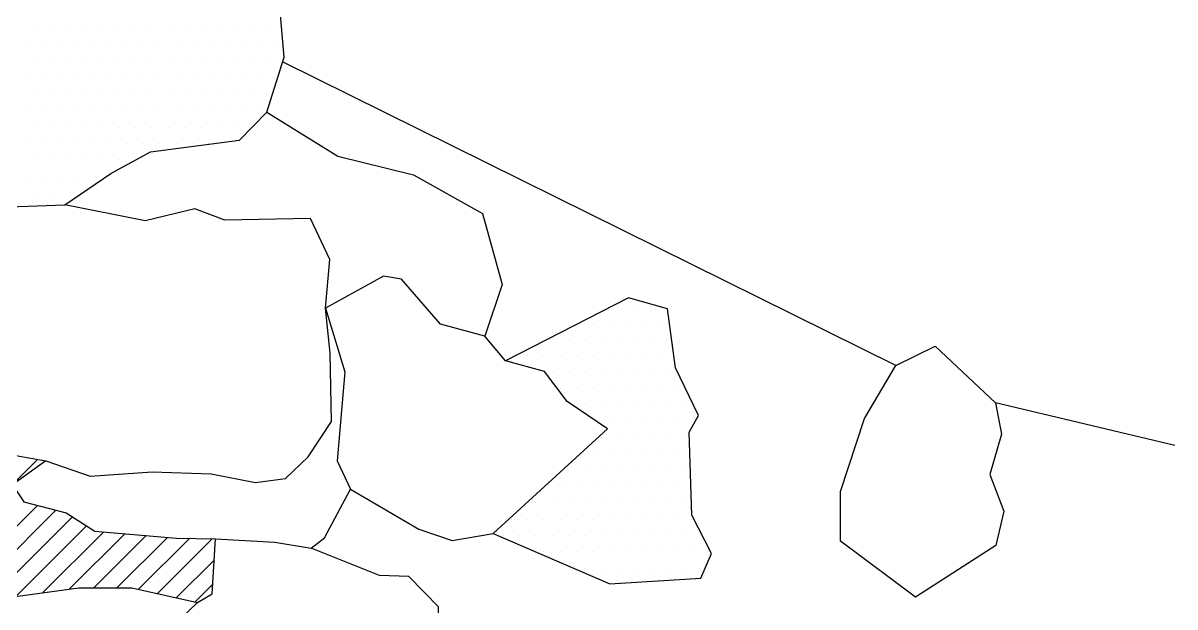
# Model space of a CAD drawing. Header units: metres. Extents: x -2.09 to 0.03, y -17.5 to -14.3.
# Drawn here: x -0.855 to 0.026, y -15.93 to -15.483 of the extents above; entities that cross this region are included whole.
import ezdxf

# ---------------------------------------------------------------- set-up
doc = ezdxf.new("R2010")
doc.units = ezdxf.units.M
doc.header["$LTSCALE"] = 25
doc.header["$MEASUREMENT"] = 0
doc.layers.get('0').update_dxf_attribs({"linetype": 'CONTINUOUS'})
for name, color, linetype in [('BEFUND', 1, 'CONTINUOUS'), ('FEUER', 1, 'CONTINUOUS'), ('STEINE', 4, 'CONTINUOUS'), ('STEINESCHRAFF', 4, 'CONTINUOUS')]:
    doc.layers.add(name, color=color, linetype=linetype)

# ---------------------------------------------------------------- blocks, each defined once
blk = doc.blocks.new('*X17')
at = {"color": 0}
for p, q in [((-84.375, -1548.75), (-84.375, -1548.75)), ((-83.125, -1548.75), (-83.125, -1548.75)), ((-81.875, -1548.75), (-81.875, -1548.75)), ((-80.625, -1548.75), (-80.625, -1548.75)), ((-79.375, -1548.75), (-79.375, -1548.75)), ((-78.125, -1548.75), (-78.125, -1548.75)), ((-76.875, -1548.75), (-76.875, -1548.75)), ((-75.625, -1548.75), (-75.625, -1548.75)), ((-74.375, -1548.75), (-74.375, -1548.75)), ((-73.125, -1548.75), (-73.125, -1548.75)), ((-71.875, -1548.75), (-71.875, -1548.75)), ((-70.625, -1548.75), (-70.625, -1548.75)), ((-69.375, -1548.75), (-69.375, -1548.75)), ((-68.125, -1548.75), (-68.125, -1548.75)), ((-66.875, -1548.75), (-66.875, -1548.75)), ((-85, -1550), (-85, -1550)), ((-83.75, -1550), (-83.75, -1550)), ((-82.5, -1550), (-82.5, -1550)), ((-81.25, -1550), (-81.25, -1550)), ((-80, -1550), (-80, -1550)), ((-78.75, -1550), (-78.75, -1550)), ((-77.5, -1550), (-77.5, -1550)), ((-76.25, -1550), (-76.25, -1550)), ((-75, -1550), (-75, -1550)), ((-73.75, -1550), (-73.75, -1550)), ((-72.5, -1550), (-72.5, -1550)), ((-71.25, -1550), (-71.25, -1550)), ((-70, -1550), (-70, -1550)), ((-68.75, -1550), (-68.75, -1550)), ((-67.5, -1550), (-67.5, -1550)), ((-66.25, -1550), (-66.25, -1550)), ((-84.375, -1551.25), (-84.375, -1551.25)), ((-83.125, -1551.25), (-83.125, -1551.25)), ((-81.875, -1551.25), (-81.875, -1551.25)), ((-80.625, -1551.25), (-80.625, -1551.25)), ((-79.375, -1551.25), (-79.375, -1551.25)), ((-78.125, -1551.25), (-78.125, -1551.25)), ((-76.875, -1551.25), (-76.875, -1551.25)), ((-75.625, -1551.25), (-75.625, -1551.25)), ((-74.375, -1551.25), (-74.375, -1551.25)), ((-73.125, -1551.25), (-73.125, -1551.25)), ((-71.875, -1551.25), (-71.875, -1551.25)), ((-70.625, -1551.25), (-70.625, -1551.25)), ((-69.375, -1551.25), (-69.375, -1551.25)), ((-68.125, -1551.25), (-68.125, -1551.25)), ((-66.875, -1551.25), (-66.875, -1551.25)), ((-65.625, -1551.25), (-65.625, -1551.25)), ((-85, -1552.5), (-85, -1552.5)), ((-83.75, -1552.5), (-83.75, -1552.5)), ((-82.5, -1552.5), (-82.5, -1552.5)), ((-81.25, -1552.5), (-81.25, -1552.5)), ((-80, -1552.5), (-80, -1552.5)), ((-78.75, -1552.5), (-78.75, -1552.5)), ((-77.5, -1552.5), (-77.5, -1552.5)), ((-76.25, -1552.5), (-76.25, -1552.5)), ((-75, -1552.5), (-75, -1552.5)), ((-73.75, -1552.5), (-73.75, -1552.5)), ((-72.5, -1552.5), (-72.5, -1552.5)), ((-71.25, -1552.5), (-71.25, -1552.5)), ((-70, -1552.5), (-70, -1552.5)), ((-68.75, -1552.5), (-68.75, -1552.5)), ((-67.5, -1552.5), (-67.5, -1552.5)), ((-66.25, -1552.5), (-66.25, -1552.5)), ((-84.375, -1553.75), (-84.375, -1553.75)), ((-83.125, -1553.75), (-83.125, -1553.75)), ((-81.875, -1553.75), (-81.875, -1553.75)), ((-80.625, -1553.75), (-80.625, -1553.75)), ((-79.375, -1553.75), (-79.375, -1553.75)), ((-78.125, -1553.75), (-78.125, -1553.75)), ((-76.875, -1553.75), (-76.875, -1553.75)), ((-75.625, -1553.75), (-75.625, -1553.75)), ((-74.375, -1553.75), (-74.375, -1553.75)), ((-73.125, -1553.75), (-73.125, -1553.75)), ((-71.875, -1553.75), (-71.875, -1553.75)), ((-70.625, -1553.75), (-70.625, -1553.75)), ((-69.375, -1553.75), (-69.375, -1553.75)), ((-68.125, -1553.75), (-68.125, -1553.75)), ((-66.875, -1553.75), (-66.875, -1553.75)), ((-85, -1555), (-85, -1555)), ((-83.75, -1555), (-83.75, -1555)), ((-82.5, -1555), (-82.5, -1555)), ((-81.25, -1555), (-81.25, -1555)), ((-80, -1555), (-80, -1555)), ((-78.75, -1555), (-78.75, -1555)), ((-77.5, -1555), (-77.5, -1555)), ((-76.25, -1555), (-76.25, -1555)), ((-75, -1555), (-75, -1555)), ((-73.75, -1555), (-73.75, -1555)), ((-72.5, -1555), (-72.5, -1555)), ((-71.25, -1555), (-71.25, -1555)), ((-70, -1555), (-70, -1555)), ((-68.75, -1555), (-68.75, -1555)), ((-67.5, -1555), (-67.5, -1555)), ((-84.375, -1556.25), (-84.375, -1556.25)), ((-83.125, -1556.25), (-83.125, -1556.25)), ((-81.875, -1556.25), (-81.875, -1556.25)), ((-80.625, -1556.25), (-80.625, -1556.25)), ((-79.375, -1556.25), (-79.375, -1556.25)), ((-78.125, -1556.25), (-78.125, -1556.25)), ((-76.875, -1556.25), (-76.875, -1556.25)), ((-75.625, -1556.25), (-75.625, -1556.25)), ((-74.375, -1556.25), (-74.375, -1556.25)), ((-73.125, -1556.25), (-73.125, -1556.25)), ((-71.875, -1556.25), (-71.875, -1556.25)), ((-70.625, -1556.25), (-70.625, -1556.25)), ((-69.375, -1556.25), (-69.375, -1556.25)), ((-68.125, -1556.25), (-68.125, -1556.25)), ((-85, -1557.5), (-85, -1557.5)), ((-83.75, -1557.5), (-83.75, -1557.5)), ((-82.5, -1557.5), (-82.5, -1557.5)), ((-81.25, -1557.5), (-81.25, -1557.5)), ((-80, -1557.5), (-80, -1557.5)), ((-78.75, -1557.5), (-78.75, -1557.5)), ((-77.5, -1557.5), (-77.5, -1557.5)), ((-76.25, -1557.5), (-76.25, -1557.5)), ((-75, -1557.5), (-75, -1557.5)), ((-73.75, -1557.5), (-73.75, -1557.5)), ((-72.5, -1557.5), (-72.5, -1557.5)), ((-71.25, -1557.5), (-71.25, -1557.5)), ((-84.375, -1558.75), (-84.375, -1558.75)), ((-83.125, -1558.75), (-83.125, -1558.75)), ((-81.875, -1558.75), (-81.875, -1558.75)), ((-80.625, -1558.75), (-80.625, -1558.75)), ((-79.375, -1558.75), (-79.375, -1558.75)), ((-78.125, -1558.75), (-78.125, -1558.75)), ((-76.875, -1558.75), (-76.875, -1558.75)), ((-85, -1560), (-85, -1560)), ((-83.75, -1560), (-83.75, -1560)), ((-82.5, -1560), (-82.5, -1560)), ((-81.25, -1560), (-81.25, -1560)), ((-80, -1560), (-80, -1560)), ((-84.375, -1561.25), (-84.375, -1561.25)), ((-83.125, -1561.25), (-83.125, -1561.25)), ((-81.875, -1561.25), (-81.875, -1561.25)), ((-40, -1570), (-40, -1570)), ((-38.75, -1570), (-38.75, -1570)), ((-37.5, -1570), (-37.5, -1570)), ((-41.875, -1571.25), (-41.875, -1571.25)), ((-40.625, -1571.25), (-40.625, -1571.25)), ((-39.375, -1571.25), (-39.375, -1571.25)), ((-38.125, -1571.25), (-38.125, -1571.25)), ((-36.875, -1571.25), (-36.875, -1571.25)), ((-45, -1572.5), (-45, -1572.5)), ((-43.75, -1572.5), (-43.75, -1572.5)), ((-42.5, -1572.5), (-42.5, -1572.5)), ((-41.25, -1572.5), (-41.25, -1572.5)), ((-40, -1572.5), (-40, -1572.5)), ((-38.75, -1572.5), (-38.75, -1572.5)), ((-37.5, -1572.5), (-37.5, -1572.5)), ((-36.25, -1572.5), (-36.25, -1572.5)), ((-46.875, -1573.75), (-46.875, -1573.75)), ((-45.625, -1573.75), (-45.625, -1573.75)), ((-44.375, -1573.75), (-44.375, -1573.75)), ((-43.125, -1573.75), (-43.125, -1573.75)), ((-41.875, -1573.75), (-41.875, -1573.75)), ((-40.625, -1573.75), (-40.625, -1573.75)), ((-39.375, -1573.75), (-39.375, -1573.75)), ((-38.125, -1573.75), (-38.125, -1573.75)), ((-36.875, -1573.75), (-36.875, -1573.75)), ((-45, -1575), (-45, -1575)), ((-43.75, -1575), (-43.75, -1575)), ((-42.5, -1575), (-42.5, -1575)), ((-41.25, -1575), (-41.25, -1575)), ((-40, -1575), (-40, -1575)), ((-38.75, -1575), (-38.75, -1575)), ((-37.5, -1575), (-37.5, -1575)), ((-36.25, -1575), (-36.25, -1575)), ((-44.375, -1576.25), (-44.375, -1576.25)), ((-43.125, -1576.25), (-43.125, -1576.25)), ((-41.875, -1576.25), (-41.875, -1576.25)), ((-40.625, -1576.25), (-40.625, -1576.25)), ((-39.375, -1576.25), (-39.375, -1576.25)), ((-38.125, -1576.25), (-38.125, -1576.25)), ((-36.875, -1576.25), (-36.875, -1576.25)), ((-35.625, -1576.25), (-35.625, -1576.25)), ((-42.5, -1577.5), (-42.5, -1577.5)), ((-41.25, -1577.5), (-41.25, -1577.5)), ((-40, -1577.5), (-40, -1577.5)), ((-38.75, -1577.5), (-38.75, -1577.5)), ((-37.5, -1577.5), (-37.5, -1577.5)), ((-36.25, -1577.5), (-36.25, -1577.5)), ((-35, -1577.5), (-35, -1577.5)), ((-40.625, -1578.75), (-40.625, -1578.75)), ((-39.375, -1578.75), (-39.375, -1578.75)), ((-38.125, -1578.75), (-38.125, -1578.75)), ((-36.875, -1578.75), (-36.875, -1578.75)), ((-35.625, -1578.75), (-35.625, -1578.75)), ((-34.375, -1578.75), (-34.375, -1578.75)), ((-41.25, -1580), (-41.25, -1580)), ((-40, -1580), (-40, -1580)), ((-38.75, -1580), (-38.75, -1580)), ((-37.5, -1580), (-37.5, -1580)), ((-36.25, -1580), (-36.25, -1580)), ((-35, -1580), (-35, -1580)), ((-41.875, -1581.25), (-41.875, -1581.25)), ((-40.625, -1581.25), (-40.625, -1581.25)), ((-39.375, -1581.25), (-39.375, -1581.25)), ((-38.125, -1581.25), (-38.125, -1581.25)), ((-36.875, -1581.25), (-36.875, -1581.25)), ((-35.625, -1581.25), (-35.625, -1581.25)), ((-43.75, -1582.5), (-43.75, -1582.5)), ((-42.5, -1582.5), (-42.5, -1582.5)), ((-41.25, -1582.5), (-41.25, -1582.5)), ((-40, -1582.5), (-40, -1582.5)), ((-38.75, -1582.5), (-38.75, -1582.5)), ((-37.5, -1582.5), (-37.5, -1582.5)), ((-36.25, -1582.5), (-36.25, -1582.5)), ((-35, -1582.5), (-35, -1582.5)), ((-44.375, -1583.75), (-44.375, -1583.75)), ((-43.125, -1583.75), (-43.125, -1583.75)), ((-41.875, -1583.75), (-41.875, -1583.75)), ((-40.625, -1583.75), (-40.625, -1583.75)), ((-39.375, -1583.75), (-39.375, -1583.75)), ((-38.125, -1583.75), (-38.125, -1583.75)), ((-36.875, -1583.75), (-36.875, -1583.75)), ((-35.625, -1583.75), (-35.625, -1583.75)), ((-46.25, -1585), (-46.25, -1585)), ((-45, -1585), (-45, -1585)), ((-43.75, -1585), (-43.75, -1585)), ((-42.5, -1585), (-42.5, -1585)), ((-41.25, -1585), (-41.25, -1585)), ((-40, -1585), (-40, -1585)), ((-38.75, -1585), (-38.75, -1585)), ((-37.5, -1585), (-37.5, -1585)), ((-36.25, -1585), (-36.25, -1585)), ((-35, -1585), (-35, -1585)), ((-48.125, -1586.25), (-48.125, -1586.25)), ((-46.875, -1586.25), (-46.875, -1586.25)), ((-45.625, -1586.25), (-45.625, -1586.25)), ((-44.375, -1586.25), (-44.375, -1586.25)), ((-43.125, -1586.25), (-43.125, -1586.25)), ((-41.875, -1586.25), (-41.875, -1586.25)), ((-40.625, -1586.25), (-40.625, -1586.25)), ((-39.375, -1586.25), (-39.375, -1586.25)), ((-38.125, -1586.25), (-38.125, -1586.25)), ((-36.875, -1586.25), (-36.875, -1586.25)), ((-35.625, -1586.25), (-35.625, -1586.25)), ((-34.375, -1586.25), (-34.375, -1586.25)), ((-48.75, -1587.5), (-48.75, -1587.5)), ((-47.5, -1587.5), (-47.5, -1587.5)), ((-46.25, -1587.5), (-46.25, -1587.5)), ((-45, -1587.5), (-45, -1587.5)), ((-43.75, -1587.5), (-43.75, -1587.5)), ((-42.5, -1587.5), (-42.5, -1587.5)), ((-41.25, -1587.5), (-41.25, -1587.5)), ((-40, -1587.5), (-40, -1587.5)), ((-38.75, -1587.5), (-38.75, -1587.5)), ((-37.5, -1587.5), (-37.5, -1587.5)), ((-36.25, -1587.5), (-36.25, -1587.5)), ((-35, -1587.5), (-35, -1587.5)), ((-33.75, -1587.5), (-33.75, -1587.5)), ((-45.625, -1588.75), (-45.625, -1588.75)), ((-44.375, -1588.75), (-44.375, -1588.75)), ((-43.125, -1588.75), (-43.125, -1588.75)), ((-41.875, -1588.75), (-41.875, -1588.75)), ((-40.625, -1588.75), (-40.625, -1588.75)), ((-39.375, -1588.75), (-39.375, -1588.75)), ((-38.125, -1588.75), (-38.125, -1588.75)), ((-36.875, -1588.75), (-36.875, -1588.75)), ((-35.625, -1588.75), (-35.625, -1588.75)), ((-34.375, -1588.75), (-34.375, -1588.75)), ((-33.125, -1588.75), (-33.125, -1588.75)), ((-42.5, -1590), (-42.5, -1590)), ((-41.25, -1590), (-41.25, -1590)), ((-40, -1590), (-40, -1590)), ((-38.75, -1590), (-38.75, -1590)), ((-37.5, -1590), (-37.5, -1590)), ((-36.25, -1590), (-36.25, -1590)), ((-35, -1590), (-35, -1590)), ((-33.75, -1590), (-33.75, -1590))]:
    blk.add_line(p, q, dxfattribs=at)
blk = doc.blocks.new('*X20')
at = {"color": 0}
for p, q in [((-91.278, -1588.577), (-84.371, -1581.669)), ((-90.093, -1590.927), (-84.361, -1585.195)), ((-88.866, -1591.468), (-82.949, -1585.551)), ((-87.639, -1592.009), (-81.688, -1586.058)), ((-86.02, -1592.158), (-80.619, -1586.756)), ((-83.968, -1591.873), (-79.325, -1587.23)), ((-81.916, -1591.589), (-77.692, -1587.365)), ((-80.052, -1591.493), (-76.06, -1587.501)), ((-78.287, -1591.496), (-74.428, -1587.637)), ((-76.635, -1591.611), (-72.737, -1587.713)), ((-75.191, -1591.935), (-71.001, -1587.745)), ((-73.746, -1592.258), (-70.834, -1589.346)), ((-72.302, -1592.582), (-70.951, -1591.23))]:
    blk.add_line(p, q, dxfattribs=at)

msp = doc.modelspace()

# ---------------------------------------------------------------- linework, layer by layer
at = {"layer": 'BEFUND'}
for points in [[(-0.18703, -15.74484), (-0.65625, -15.5125)], [(0.02644, -15.80613), (-0.11089, -15.77342)]]:
    msp.add_lwpolyline(points, dxfattribs=at)
at = {"layer": 'STEINE'}
for points in [[(-0.87827, -15.44854), (-0.91898, -15.4957), (-0.9399, -15.54696), (-0.93741, -15.57541), (-0.89429, -15.60748), (-0.87248, -15.62377), (-0.8227, -15.62183), (-0.78762, -15.59802), (-0.75711, -15.58131), (-0.68904, -15.57229), (-0.66818, -15.55099), (-0.6549, -15.50886), (-0.65988, -15.45298), (-0.66589, -15.40523), (-0.68161, -15.39352), (-0.71362, -15.39753), (-0.75887, -15.42487), (-0.8132, -15.41665), (-0.86708, -15.44043), (-0.87827, -15.44854)], [(-0.66818, -15.55099), (-0.61389, -15.58461), (-0.55601, -15.59893), (-0.50324, -15.62848), (-0.4881, -15.68286), (-0.50138, -15.72245)], [(-0.89429, -15.60748), (-0.93493, -15.613), (-0.95488, -15.69067), (-0.94838, -15.75163), (-0.93217, -15.77451), (-0.91086, -15.78979), (-0.86012, -15.81375), (-0.83727, -15.81785), (-0.80326, -15.82959), (-0.75602, -15.82612), (-0.71082, -15.82772), (-0.6768, -15.83439), (-0.65394, -15.83138), (-0.63664, -15.81465), (-0.61882, -15.78776), (-0.61974, -15.73545), (-0.62324, -15.7009), (-0.62012, -15.66383), (-0.6348, -15.63232), (-0.70032, -15.63372), (-0.72316, -15.62505), (-0.76127, -15.63412), (-0.8227, -15.62183)], [(-0.62324, -15.7009), (-0.60859, -15.74969), (-0.6143, -15.81774), (-0.60418, -15.83959), (-0.55192, -15.87016), (-0.52654, -15.87884), (-0.49504, -15.87331), (-0.40754, -15.79321), (-0.43849, -15.77233), (-0.45571, -15.74945), (-0.48567, -15.74127), (-0.50138, -15.72245), (-0.53539, -15.71325), (-0.5653, -15.67866), (-0.57901, -15.6766), (-0.62324, -15.7009)], [(-0.49504, -15.87331), (-0.40572, -15.91206), (-0.33613, -15.90762), (-0.32797, -15.88884), (-0.34315, -15.85935), (-0.34507, -15.79586), (-0.33794, -15.78318), (-0.35565, -15.74658), (-0.36167, -15.70136), (-0.39162, -15.69318), (-0.48567, -15.74127)], [(-0.22935, -15.84127), (-0.21097, -15.78543), (-0.18703, -15.74484), (-0.15703, -15.73016), (-0.11089, -15.77342), (-0.10636, -15.7973), (-0.11505, -15.82826), (-0.10443, -15.85622), (-0.11058, -15.88262), (-0.1721, -15.92212), (-0.22942, -15.87936), (-0.22935, -15.84127)], [(-0.91086, -15.78979), (-0.91454, -15.85835), (-0.91157, -15.90457), (-0.86996, -15.92293), (-0.81204, -15.9149), (-0.77141, -15.91498), (-0.72115, -15.92624), (-0.70996, -15.91966), (-0.70735, -15.8775)], [(-0.83727, -15.81785), (-0.8627, -15.83609), (-0.85408, -15.84931), (-0.82159, -15.8575), (-0.79978, -15.87175), (-0.73732, -15.87694), (-0.70735, -15.8775), (-0.66215, -15.88012), (-0.63423, -15.88474), (-0.62405, -15.87663), (-0.60418, -15.83959)], [(-0.72115, -15.92624), (-0.73438, -15.93891), (-0.71612, -15.95571), (-0.61564, -16.00261), (-0.5806, -16.00724), (-0.53792, -15.99868), (-0.53679, -15.92961), (-0.5596, -15.90621), (-0.58195, -15.90566), (-0.63423, -15.88474)]]:
    msp.add_lwpolyline(points, dxfattribs=at)

# ---------------------------------------------------------------- block references
at = {"layer": 'FEUER', "xscale": 0.01, "yscale": 0.01, "zscale": 0.01}
msp.add_blockref('*X20', (0, 0), dxfattribs=at)
at = {"layer": 'STEINESCHRAFF', "xscale": 0.01, "yscale": 0.01, "zscale": 0.01}
msp.add_blockref('*X17', (0, 0), dxfattribs=at)

doc.saveas('drawing.dxf')
